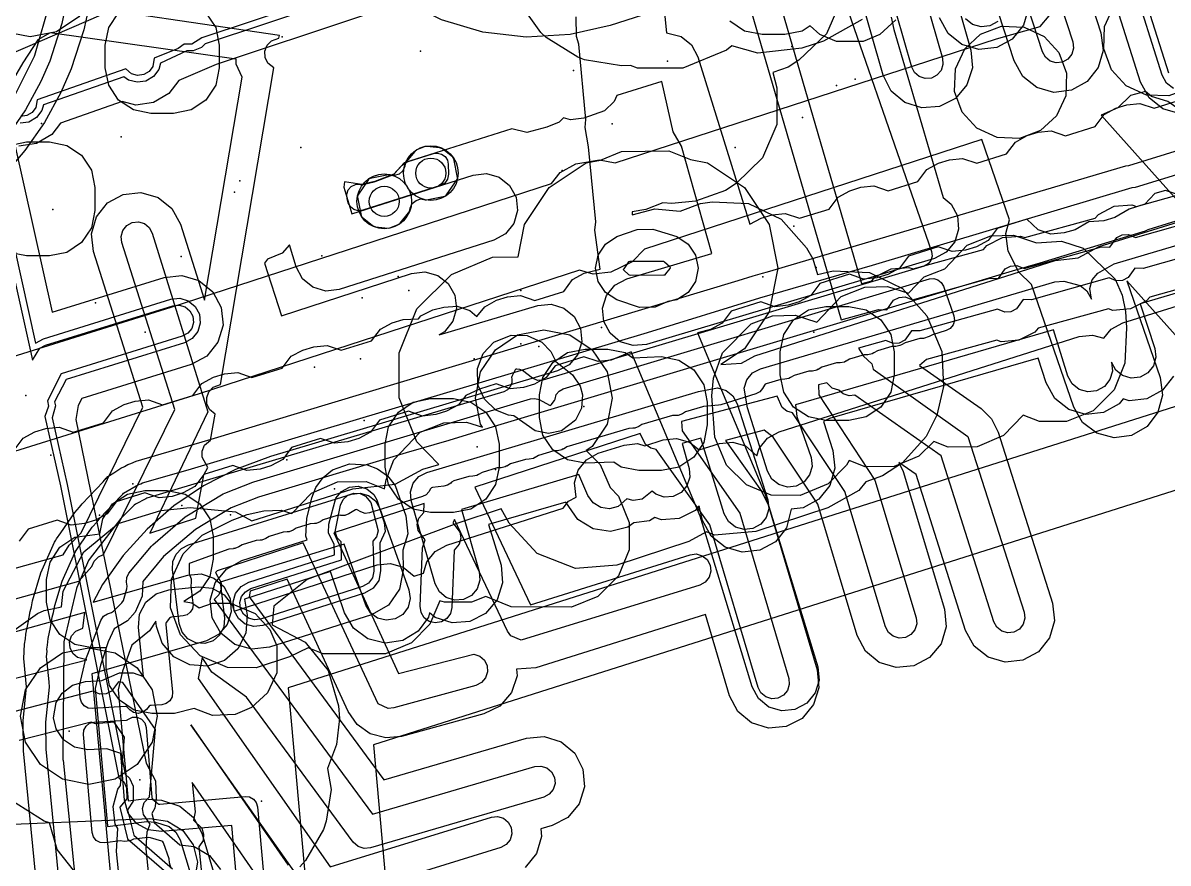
# Model space of a CAD drawing. Header units: metres. Extents: x 3158 to 3711, y 9867 to 11440.
# Drawn here: x 3250.7 to 3300.9, y 10114.8 to 10151.7 of the extents above; entities that cross this region are included whole.
import ezdxf

# ---------------------------------------------------------------- set-up
doc = ezdxf.new("R2010")
doc.units = ezdxf.units.M
for name, color, linetype in [('AI_GREENING_ALLOWED_ZONE', 4, 'Continuous'), ('AI_GREENING_EXCLUSIONS', 1, 'Continuous'), ('AI_GREENING_LAWN', 82, 'Continuous'), ('AI_GREENING_REJECTED', 6, 'Continuous'), ('AI_GREENING_SHRUBS', 92, 'Continuous')]:
    doc.layers.add(name, color=color, linetype=linetype)

# ---------------------------------------------------------------- blocks, each defined once
blk = doc.blocks.new('AI_SHRUB')
for radius in [1, 0.55]:
    blk.add_circle((0, 0), radius)

msp = doc.modelspace()

# ---------------------------------------------------------------- linework, layer by layer
at = {"layer": 'AI_GREENING_ALLOWED_ZONE'}
msp.add_lwpolyline([(3264.949, 10143.975), (3264.931, 10144.176), (3264.994, 10144.368), (3265.128, 10144.519), (3265.311, 10144.605), (3265.512, 10144.612), (3265.538, 10144.607), (3265.635, 10144.61), (3266.14, 10144.725), (3266.173, 10144.735), (3266.945, 10145.03), (3267.041, 10145.096), (3267.359, 10145.451), (3267.581, 10145.595), (3268.732, 10145.959), (3268.914, 10145.981), (3269.092, 10145.936), (3269.242, 10145.829), (3269.343, 10145.676), (3269.382, 10145.496), (3269.395, 10145.051), (3269.355, 10144.842), (3269.232, 10144.667), (3269.047, 10144.561), (3265.631, 10143.471), (3265.435, 10143.45), (3265.246, 10143.505), (3265.093, 10143.63), (3265, 10143.804), (3264.949, 10143.975)], close=True, dxfattribs=at)
at = {"layer": 'AI_GREENING_EXCLUSIONS'}
for points in [[(3302.991, 10160.077), (3298.639, 10158.735), (3294.008, 10157.238), (3293.84, 10157.145), (3276.48, 10151.582), (3274.729, 10151.181), (3272.797, 10151.068), (3270.903, 10151.29), (3269.089, 10151.831), (3267.396, 10152.673), (3265.864, 10153.8), (3264.315, 10155.478), (3263.287, 10157.147), (3262.616, 10158.82), (3262.23, 10160.571), (3262.129, 10162.034), (3262.295, 10163.994), (3267.082, 10190.755), (3267.713, 10195.067), (3268.015, 10196.834), (3268.123, 10197.539), (3268.373, 10200.876), (3269.659, 10229.756)], [(3271.252, 10159.428), (3246.652, 10148.795), (3246.561, 10148.311), (3246.174, 10147.676), (3245.806, 10147.357), (3245.119, 10146.995), (3244.366, 10146.79), (3244.004, 10146.836), (3242.644, 10146.56), (3241.287, 10146.275), (3240.975, 10146.09), (3240.202, 10145.979), (3239.424, 10146.039), (3238.892, 10146.235), (3222.101, 10142.249)], [(3271.252, 10159.428), (3246.652, 10148.795), (3246.561, 10148.311), (3246.174, 10147.676), (3245.806, 10147.357), (3245.119, 10146.995), (3244.366, 10146.79), (3244.004, 10146.836), (3242.644, 10146.56), (3241.287, 10146.275), (3240.975, 10146.09), (3240.202, 10145.979), (3239.424, 10146.039), (3238.892, 10146.235), (3222.101, 10142.249)], [(3295.937, 10157.623), (3298.001, 10151.256), (3298.092, 10150.481), (3297.879, 10149.73), (3297.396, 10149.118), (3296.715, 10148.737), (3295.94, 10148.646), (3295.189, 10148.858), (3294.576, 10149.342), (3294.195, 10150.023), (3292.155, 10156.319)], [(3301.183, 10148.811), (3300.879, 10149.055), (3300.691, 10149.397), (3298.077, 10157.655)], [(3300.977, 10149.488), (3298.339, 10157.822)], [(3294.7, 10157.222), (3296.764, 10150.856), (3296.796, 10150.584), (3296.722, 10150.321), (3296.552, 10150.107), (3296.314, 10149.974), (3296.043, 10149.942), (3295.78, 10150.016), (3295.565, 10150.185), (3295.432, 10150.424), (3293.376, 10156.766)], [(3301.472, 10147.706), (3300.722, 10147.924), (3300.113, 10148.412), (3299.737, 10149.095), (3297.205, 10157.096)], [(3290.566, 10156.557), (3292.299, 10150.497), (3292.363, 10149.72), (3292.125, 10148.977), (3291.62, 10148.381), (3290.926, 10148.025), (3290.148, 10147.961), (3289.405, 10148.199), (3288.81, 10148.704), (3288.453, 10149.398), (3286.888, 10154.868)], [(3289.316, 10156.2), (3291.049, 10150.14), (3291.072, 10149.868), (3290.988, 10149.608), (3290.811, 10149.399), (3290.569, 10149.274), (3290.296, 10149.252), (3290.036, 10149.336), (3289.828, 10149.512), (3289.703, 10149.755), (3288.029, 10155.609)], [(3278.513, 10155.624), (3278.957, 10151.251), (3279.594, 10151.092), (3280.049, 10150.724), (3280.328, 10150.209), (3282.605, 10142.857), (3283.103, 10143.127), (3283.58, 10143.275), (3284.162, 10143.336), (3284.78, 10143.124), (3286.087, 10143.529), (3286.476, 10144.054), (3286.99, 10144.333), (3287.468, 10144.481), (3288.05, 10144.542), (3288.668, 10144.33), (3289.974, 10144.736), (3290.363, 10145.26), (3290.877, 10145.539), (3291.355, 10145.688), (3291.937, 10145.749), (3292.555, 10145.536), (3293.861, 10145.942), (3294.25, 10146.467), (3294.765, 10146.746), (3295.242, 10146.894), (3295.824, 10146.955), (3296.442, 10146.743), (3297.749, 10147.148), (3298.138, 10147.673), (3298.652, 10147.952), (3299.13, 10148.1), (3299.712, 10148.161), (3300.33, 10147.949), (3301.641, 10148.356)], [(3248.014, 10155.326), (3245.712, 10136.809), (3245.991, 10136.254), (3246.029, 10135.735), (3257.236, 10139.229), (3273.905, 10144.646), (3274.29, 10145.134), (3274.971, 10145.515), (3276.015, 10145.679), (3276.696, 10145.553), (3293.42, 10150.988), (3295.33, 10151.533), (3295.732, 10152.007)], [(3271.557, 10155.04), (3258.723, 10150.774), (3258.56, 10150.616), (3258.198, 10150.465), (3257.926, 10150.461), (3256.769, 10149.933), (3256.696, 10149.65), (3256.462, 10149.339), (3256.126, 10149.14), (3255.739, 10149.086), (3255.362, 10149.183), (3255.163, 10149.333), (3251.628, 10148.095), (3251.565, 10147.853), (3251.331, 10147.542), (3250.995, 10147.343), (3250.608, 10147.289)], [(3271.463, 10155.326), (3258.573, 10151.04), (3258.139, 10150.759), (3257.809, 10150.765), (3257.543, 10150.563), (3256.481, 10150.141), (3256.426, 10149.781), (3256.262, 10149.562), (3256.027, 10149.423), (3255.756, 10149.385), (3255.492, 10149.453), (3255.238, 10149.677), (3251.353, 10148.317), (3251.295, 10147.984), (3251.131, 10147.765), (3250.896, 10147.626), (3250.625, 10147.588)], [(3281.85, 10155.031), (3286.615, 10138.665), (3288.243, 10139.122), (3288.61, 10139.112), (3288.905, 10139.527), (3289.148, 10139.651), (3289.421, 10139.672), (3289.735, 10139.54), (3293.136, 10140.494), (3293.503, 10140.484), (3293.798, 10140.9), (3294.042, 10141.024), (3294.314, 10141.045), (3294.628, 10140.913), (3298.029, 10141.867), (3298.397, 10141.857), (3298.692, 10142.272), (3298.935, 10142.396), (3299.207, 10142.417), (3299.522, 10142.285), (3302.923, 10143.239)], [(3283.334, 10154.587), (3287.503, 10140.265), (3287.955, 10140.378), (3288.101, 10140.55), (3288.797, 10140.903), (3289.575, 10140.963), (3289.768, 10140.9), (3292.848, 10141.751), (3292.995, 10141.922), (3293.691, 10142.275), (3294.469, 10142.335), (3294.662, 10142.272), (3297.742, 10143.123), (3297.888, 10143.294), (3298.584, 10143.648), (3299.362, 10143.708), (3299.555, 10143.645), (3302.635, 10144.496)], [(3271.868, 10154.09), (3259.208, 10149.871), (3257.564, 10149.173), (3257.128, 10148.593), (3256.456, 10148.197), (3255.684, 10148.087), (3255.078, 10148.243), (3252.374, 10147.296), (3251.997, 10146.796), (3251.325, 10146.4), (3250.553, 10146.29)], [(3252.633, 10152.568), (3252.437, 10151.66), (3251.912, 10150.02), (3251.521, 10149.121), (3250.849, 10147.885), (3250.12, 10146.816), (3249.228, 10145.752), (3247.299, 10143.877), (3247.283, 10143.859), (3247.266, 10143.845), (3247.126, 10143.709), (3246.815, 10143.479), (3246.598, 10143.302), (3246.543, 10143.276), (3246.462, 10143.217), (3245.456, 10142.773), (3245.22, 10142.664), (3245.177, 10142.651), (3245.157, 10142.642), (3244.478, 10142.429), (3231.083, 10138.18), (3230.922, 10138.18), (3211.562, 10132.112)], [(3235.982, 10122.416), (3253.177, 10127.202), (3253.76, 10127.843), (3253.855, 10128.08), (3254.046, 10128.276), (3254.271, 10128.372), (3257.39, 10134.736), (3255.068, 10142.053), (3255.038, 10142.324), (3255.114, 10142.587), (3255.284, 10142.8), (3255.523, 10142.932), (3255.795, 10142.962), (3256.057, 10142.886), (3256.27, 10142.716), (3256.402, 10142.476), (3258.84, 10134.628), (3256.29, 10129.311), (3258.309, 10129.969), (3258.664, 10131.864), (3258.836, 10132.189), (3258.594, 10132.637), (3258.591, 10132.91), (3258.692, 10133.164), (3258.95, 10133.387), (3259.163, 10134.528), (3258.912, 10134.736), (3258.8, 10134.985), (3258.792, 10135.258), (3258.889, 10135.513), (3259.076, 10135.712), (3259.394, 10135.826), (3261.729, 10149.72), (3261.466, 10149.932), (3261.354, 10150.181), (3261.346, 10150.454), (3261.443, 10150.709), (3261.63, 10150.908), (3261.958, 10151.022), (3261.979, 10151.134), (3251.846, 10152.625)], [(3286.707, 10152.941), (3285.963, 10151.217), (3284.755, 10150.053), (3284.288, 10149.751), (3283.611, 10149.521), (3283.792, 10148.838), (3283.788, 10147.243), (3283.161, 10145.775), (3282.003, 10144.65), (3281.539, 10144.344), (3280.225, 10143.874), (3279.185, 10143.774), (3278.785, 10143.807), (3278.046, 10143.508), (3277.446, 10143.403), (3277.45, 10143.274), (3278.446, 10143.542), (3279.544, 10143.441), (3280.447, 10143.767), (3280.949, 10143.845), (3282.543, 10143.773), (3283.982, 10143.082), (3285.092, 10141.825), (3285.373, 10141.346), (3285.574, 10140.659), (3286.263, 10140.81), (3287.857, 10140.738), (3289.296, 10140.047), (3290.37, 10138.841), (3291.022, 10137.282), (3291.104, 10135.737), (3290.806, 10134.488), (3290.334, 10133.556), (3289.293, 10132.397), (3288.416, 10131.828), (3287.687, 10131.556), (3287.392, 10131.18), (3286.031, 10130.416), (3282.87, 10129.386), (3281.061, 10129.229), (3280.699, 10129.37), (3279.936, 10128.942), (3276.775, 10127.912), (3274.966, 10127.755), (3273.275, 10128.414), (3272.049, 10129.753), (3271.701, 10130.371), (3269.76, 10129.734), (3263.202, 10127.28), (3261.737, 10126.11), (3261.654, 10125.291), (3263.111, 10124.524), (3264.113, 10123.282), (3264.563, 10121.731), (3264.616, 10121.178), (3264.481, 10120.043), (3264.08, 10118.99), (3264.248, 10118.067), (3264.034, 10116.674), (3263.91, 10116.31), (3263.123, 10114.956), (3262.877, 10114.677)], [(3287.536, 10151.836), (3285.831, 10150.891), (3284.888, 10150.588), (3282.951, 10150.367), (3281.817, 10150.692), (3281.585, 10150.491), (3279.663, 10149.712), (3277.684, 10149.712), (3277.367, 10149.819), (3276.977, 10149.805), (3275.362, 10150.072), (3275.063, 10150.185), (3273.674, 10151.051), (3273.441, 10151.269), (3272.489, 10152.6)], [(3253.604, 10152.327), (3253.399, 10151.387), (3252.854, 10149.684), (3252.401, 10148.646), (3251.675, 10147.321), (3250.822, 10146.089), (3249.851, 10144.956), (3247.614, 10142.812), (3247.196, 10142.501), (3247.074, 10142.435), (3246.924, 10142.33), (3246.294, 10142.014), (3245.462, 10141.689), (3244.192, 10141.287), (3243.652, 10141.1), (3237.4, 10139.121), (3236.123, 10138.729), (3231.383, 10137.226), (3231.138, 10137.2), (3224.24, 10135.084), (3211.865, 10131.159)], [(3294.823, 10152.339), (3294.604, 10151.59), (3294.114, 10150.982), (3293.43, 10150.608), (3292.654, 10150.523), (3291.905, 10150.743), (3291.297, 10151.232), (3290.923, 10151.916)], [(3250.348, 10132.955), (3250.739, 10133.478), (3251.255, 10133.754), (3251.733, 10133.9), (3252.315, 10133.959), (3252.932, 10133.744), (3254.266, 10134.151), (3254.657, 10134.674), (3255.173, 10134.951), (3255.651, 10135.097), (3256.233, 10135.155), (3256.85, 10134.94), (3258.184, 10135.347), (3258.575, 10135.87), (3259.091, 10136.147), (3259.569, 10136.293), (3260.151, 10136.351), (3260.768, 10136.136), (3262.102, 10136.544), (3262.493, 10137.067), (3263.009, 10137.343), (3263.487, 10137.489), (3264.069, 10137.548), (3264.686, 10137.333), (3266.02, 10137.74), (3266.411, 10138.263), (3266.927, 10138.54), (3267.405, 10138.686), (3268.075, 10138.718), (3268.185, 10138.843), (3268.71, 10139.101), (3269.193, 10139.23), (3269.777, 10139.268), (3270.331, 10139.079), (3270.633, 10138.814), (3270.982, 10139.245), (3271.496, 10139.525), (3271.974, 10139.673), (3272.556, 10139.734), (3273.174, 10139.522), (3274.443, 10139.916), (3274.832, 10140.44), (3275.347, 10140.72), (3276.046, 10140.891), (3275.812, 10142.605), (3275.848, 10142.961), (3275.532, 10146.262), (3275.381, 10147.102), (3275.417, 10147.458), (3275.101, 10150.759), (3274.998, 10151.102), (3274.987, 10151.956)], [(3288.805, 10151.938), (3288.917, 10151.402), (3291.087, 10144.034), (3291.434, 10143.747), (3291.707, 10143.23), (3291.762, 10142.647), (3291.59, 10142.088), (3291.217, 10141.637), (3290.699, 10141.363), (3278.069, 10137.591), (3277.486, 10137.536), (3276.927, 10137.708), (3276.476, 10138.082), (3276.202, 10138.599), (3276.147, 10139.182), (3276.32, 10139.741), (3276.693, 10140.192), (3277.21, 10140.466), (3280.937, 10141.579), (3279.602, 10146.281), (3279.25, 10146.921), (3278.744, 10149.122), (3276.777, 10148.501), (3276.656, 10148.238), (3276.226, 10147.841), (3275.323, 10147.51), (3274.741, 10147.446), (3274.439, 10147.534), (3274.247, 10147.34), (3273.706, 10147.115), (3272.832, 10146.888), (3272.164, 10147.043), (3267.45, 10145.554), (3267.001, 10145.051), (3266.157, 10144.729), (3265.586, 10144.599), (3264.836, 10144.728), (3264.797, 10144.481), (3265.147, 10143.317), (3270.472, 10145.015), (3271.054, 10145.081), (3271.616, 10144.919), (3272.074, 10144.554), (3272.357, 10144.042), (3272.423, 10143.46), (3272.261, 10142.898), (3271.896, 10142.44), (3271.384, 10142.157), (3264.605, 10139.995), (3264.017, 10139.93), (3263.45, 10140.097), (3262.991, 10140.471), (3262.713, 10140.993), (3262.423, 10141.955), (3262.093, 10141.585), (3261.459, 10141.325), (3261.331, 10141.156), (3262.076, 10138.839), (3267.775, 10140.706), (3268.356, 10140.776), (3268.919, 10140.619), (3269.38, 10140.257), (3269.667, 10139.747), (3269.737, 10139.166), (3269.58, 10138.603), (3269.218, 10138.142), (3268.979, 10138.007), (3273.311, 10139.301), (3273.893, 10139.356), (3274.453, 10139.184), (3274.904, 10138.81), (3275.177, 10138.293), (3275.232, 10137.71), (3275.06, 10137.151), (3274.687, 10136.7), (3274.169, 10136.426), (3261.591, 10132.67), (3260.052, 10132.106), (3258.651, 10131.388), (3257.355, 10130.512), (3256.178, 10129.491), (3255.131, 10128.336), (3254.227, 10127.06), (3253.807, 10126.282), (3257.957, 10127.473), (3258.54, 10127.522), (3259.097, 10127.343), (3259.544, 10126.965), (3259.812, 10126.445), (3259.861, 10125.862), (3259.683, 10125.305), (3259.305, 10124.858), (3258.785, 10124.59), (3253.758, 10123.146), (3254.723, 10112.697)], [(3289.002, 10151.828), (3288.303, 10151.181), (3287.58, 10150.879), (3286.4, 10150.879), (3285.677, 10151.181), (3285.246, 10151.56), (3284.905, 10151.332), (3284.14, 10151.18), (3283.14, 10151.18), (3282.375, 10151.332), (3281.726, 10151.766)], [(3293.473, 10151.749), (3293.13, 10151.562), (3292.742, 10151.52), (3292.368, 10151.629), (3292.064, 10151.874)], [(3241.929, 10125.42), (3252.489, 10128.36), (3252.766, 10128.79), (3253.291, 10129.328), (3255.993, 10134.84), (3253.829, 10141.66), (3253.742, 10142.435), (3253.959, 10143.185), (3254.447, 10143.794), (3255.13, 10144.171), (3255.906, 10144.257), (3256.655, 10144.04), (3257.265, 10143.553), (3257.641, 10142.87), (3258.699, 10139.536), (3260.344, 10149.318), (3260.087, 10149.889), (3260.081, 10150.099), (3251.93, 10151.251), (3251.387, 10150.948), (3250.734, 10149.946), (3247.395, 10144.23)], [(3313.337, 10139.446), (3300.941, 10148.244), (3300.222, 10148.466), (3299.951, 10148.69), (3299.3, 10148.505), (3298.741, 10147.969), (3298.005, 10147.65), (3306.152, 10138.537)], [(3248.795, 10147.428), (3251.146, 10136.897), (3251.478, 10137.423), (3251.721, 10137.555), (3257.306, 10139.287), (3257.578, 10139.315), (3257.84, 10139.238), (3258.052, 10139.066), (3258.182, 10138.826), (3258.211, 10138.554), (3258.133, 10138.292), (3257.961, 10138.08), (3257.721, 10137.95), (3252.415, 10136.304), (3251.803, 10135.12), (3251.86, 10134.883), (3251.698, 10134.421), (3252.377, 10131.381), (3254.939, 10118.573), (3255.164, 10118.382), (3255.28, 10118.135), (3255.281, 10117.657), (3254.976, 10117.289), (3255.323, 10115.903), (3257.236, 10114.245)], [(3249.146, 10147.232), (3251.285, 10137.651), (3251.632, 10137.841), (3257.217, 10139.573), (3257.605, 10139.614), (3257.979, 10139.503), (3258.283, 10139.257), (3258.469, 10138.914), (3258.509, 10138.526), (3258.398, 10138.152), (3258.153, 10137.849), (3257.81, 10137.663), (3252.624, 10136.055), (3252.117, 10135.074), (3252.159, 10134.894), (3252.016, 10134.376), (3252.671, 10131.44), (3255.213, 10118.734), (3255.405, 10118.56), (3255.571, 10118.208), (3255.565, 10117.561), (3255.313, 10117.178), (3255.591, 10116.068), (3257.292, 10114.593)], [(3254.389, 10082.563), (3250.753, 10119.762), (3250.739, 10121.073), (3250.886, 10122.567), (3250.775, 10123.813), (3250.775, 10123.813), (3250.775, 10123.813), (3250.775, 10123.813), (3250.803, 10124.441), (3250.842, 10124.678), (3250.859, 10124.886), (3250.96, 10125.377), (3251.043, 10125.878), (3251.103, 10126.074), (3251.158, 10126.343), (3251.52, 10127.569), (3252.114, 10128.914), (3252.179, 10129.009), (3252.204, 10129.063), (3252.392, 10129.32), (3253.005, 10130.218), (3253.213, 10130.444), (3253.325, 10130.596), (3254.246, 10131.566), (3254.386, 10131.717), (3254.399, 10131.727), (3254.458, 10131.789), (3254.722, 10131.952), (3255.026, 10132.163), (3255.187, 10132.238), (3255.334, 10132.328), (3255.47, 10132.369), (3255.692, 10132.473), (3258.84, 10133.385), (3282.094, 10140.391), (3282.745, 10140.593), (3283.16, 10140.712), (3283.377, 10140.778), (3299.086, 10145.429), (3299.23, 10145.443), (3304.854, 10147.174)], [(3302.895, 10136.178), (3299.137, 10140.382), (3300.591, 10136.141), (3300.695, 10135.368), (3300.496, 10134.613), (3300.022, 10133.993), (3299.348, 10133.6), (3298.574, 10133.496), (3297.82, 10133.696), (3297.199, 10134.169), (3296.807, 10134.844), (3294.963, 10140.223), (3294.398, 10140.753), (3293.936, 10141.675), (3293.832, 10142.449), (3293.992, 10143.054), (3292.784, 10146.576), (3277.984, 10141.766), (3277.445, 10141.209), (3276.515, 10140.762), (3275.74, 10140.671), (3275.138, 10140.841), (3258.461, 10135.421), (3245.019, 10131.231)], [(3250.036, 10124.838), (3251.367, 10125.79), (3251.658, 10125.922), (3252.43, 10126.075), (3252.495, 10126.764), (3253.408, 10128.488), (3254.911, 10129.731), (3256.775, 10130.305), (3258.069, 10130.438), (3260.059, 10130.24), (3260.772, 10129.848), (3265.201, 10131.254), (3267.059, 10131.461), (3268.262, 10132.124), (3268.975, 10132.322), (3268.008, 10133.32), (3267.229, 10135.243), (3267.229, 10137.222), (3268.008, 10139.144), (3269.519, 10140.654), (3271.324, 10141.41), (3272.443, 10141.433), (3272.724, 10142.843), (3273.807, 10144.466), (3275.43, 10145.549), (3276.057, 10145.674), (3276.973, 10146.057), (3279.049, 10146.077), (3280.011, 10145.696), (3280.747, 10145.549), (3282.37, 10144.466), (3283.453, 10142.843), (3283.834, 10140.93), (3283.453, 10139.017), (3282.37, 10137.394), (3281.335, 10136.703), (3282.241, 10136.769), (3282.828, 10137.093), (3295.994, 10141.271), (3297.007, 10141.384), (3297.93, 10141.886), (3304.841, 10144.032)], [(3250.37, 10146.337), (3252.007, 10139.005), (3256.921, 10140.528), (3257.697, 10140.61), (3258.445, 10140.388), (3259.052, 10139.897), (3259.424, 10139.211), (3259.505, 10138.435), (3259.283, 10137.686), (3258.792, 10137.08), (3258.106, 10136.708), (3253.32, 10135.224), (3253.154, 10134.903), (3253.057, 10134.3), (3256.136, 10119.221), (3256.541, 10118.45), (3256.579, 10117.671), (3256.513, 10117.244), (3256.384, 10117.018), (3256.484, 10116.617), (3257.614, 10115.638), (3258.235, 10115.559), (3258.913, 10115.173), (3259.392, 10114.557)], [(3255.384, 10082.661), (3251.75, 10119.838), (3251.738, 10121.018), (3251.892, 10122.549), (3251.876, 10122.789), (3251.771, 10123.902), (3251.79, 10124.125), (3251.784, 10124.216), (3251.814, 10124.397), (3251.838, 10124.684), (3251.938, 10125.171), (3252.011, 10125.627), (3252.075, 10125.837), (3252.137, 10126.142), (3252.448, 10127.198), (3253.002, 10128.454), (3253.032, 10128.497), (3253.039, 10128.512), (3253.097, 10128.592), (3253.769, 10129.572), (3253.984, 10129.806), (3254.102, 10129.967), (3255.041, 10130.954), (3255.106, 10131.024), (3255.111, 10131.027), (3255.142, 10131.06), (3255.795, 10131.441), (3255.904, 10131.474), (3255.974, 10131.513), (3257.983, 10132.095), (3278.123, 10138.117), (3283.038, 10139.636), (3287.989, 10141.067), (3299.372, 10144.471), (3299.517, 10144.485), (3305.14, 10146.216)], [(3301.446, 10144.129), (3300.83, 10144.346), (3300.368, 10144.206), (3299.929, 10143.746), (3299.245, 10143.528), (3298.608, 10143.15), (3298.13, 10143.005), (3297.466, 10142.973), (3296.868, 10142.614), (3296.387, 10142.478), (3295.803, 10142.431), (3295.246, 10142.61), (3294.75, 10143.077), (3293.444, 10142.671), (3293.055, 10142.147), (3292.541, 10141.867), (3292.063, 10141.719), (3291.481, 10141.658), (3290.863, 10141.87), (3289.557, 10141.465), (3289.168, 10140.94), (3288.653, 10140.661), (3288.176, 10140.513), (3287.594, 10140.452), (3286.976, 10140.664), (3285.669, 10140.259), (3285.28, 10139.734), (3284.766, 10139.455), (3284.288, 10139.306), (3283.706, 10139.245), (3283.088, 10139.458), (3281.782, 10139.052), (3281.393, 10138.527), (3280.878, 10138.248), (3280.312, 10138.091), (3283.271, 10131.003), (3285.581, 10123.448), (3285.64, 10122.866), (3285.471, 10122.306), (3285.101, 10121.852), (3284.585, 10121.575), (3284.003, 10121.517), (3283.443, 10121.685), (3282.989, 10122.056), (3282.712, 10122.571), (3280.424, 10130.054), (3277.406, 10137.263), (3276.532, 10136.899), (3275.95, 10136.838), (3275.332, 10137.05), (3274.063, 10136.657), (3273.674, 10136.132), (3273.16, 10135.853), (3272.682, 10135.704), (3272.1, 10135.643), (3271.482, 10135.855), (3270.754, 10135.63), (3270.157, 10135.348), (3269.824, 10134.937), (3269.31, 10134.658), (3268.832, 10134.509), (3268.25, 10134.448), (3267.632, 10134.661), (3266.363, 10134.267), (3265.974, 10133.742), (3265.459, 10133.463), (3264.982, 10133.314), (3264.4, 10133.253), (3263.782, 10133.466), (3262.513, 10133.072), (3262.124, 10132.547), (3261.609, 10132.268), (3261.132, 10132.119), (3260.55, 10132.058), (3259.932, 10132.271), (3258.663, 10131.877), (3258.274, 10131.352), (3257.759, 10131.073), (3257.282, 10130.924), (3256.7, 10130.863), (3256.082, 10131.076), (3254.813, 10130.682), (3254.424, 10130.157), (3253.909, 10129.878), (3253.432, 10129.73), (3252.85, 10129.668), (3252.232, 10129.881), (3250.963, 10129.487), (3250.573, 10128.962)], [(3304.784, 10144.074), (3300.062, 10142.617), (3299.943, 10142.554), (3296.905, 10141.643), (3295.325, 10141.156), (3294.109, 10140.805), (3271.539, 10134.035), (3269.413, 10133.379), (3267.537, 10132.835), (3261.058, 10130.892), (3259.864, 10130.423), (3258.292, 10129.477), (3256.9, 10128.284), (3255.991, 10127.191), (3255.959, 10126.543), (3255.654, 10125.842), (3255.312, 10125.462), (3254.733, 10125.118), (3254.476, 10124.541), (3254.137, 10123.523), (3253.904, 10122.5), (3254.439, 10116.478), (3254.443, 10116.448), (3256.16, 10116.661), (3256.549, 10116.633), (3257.139, 10116.448), (3257.441, 10116.202), (3257.627, 10115.859), (3259.102, 10110.997)], [(3305.693, 10141.145), (3299.718, 10139.372), (3300.366, 10137.413), (3300.409, 10137.026), (3300.301, 10136.651), (3300.057, 10136.346), (3299.716, 10136.158), (3299.328, 10136.114), (3298.953, 10136.223), (3298.648, 10136.467), (3298.46, 10136.808), (3298.503, 10136.42), (3298.395, 10136.046), (3298.151, 10135.741), (3297.809, 10135.553), (3297.422, 10135.509), (3297.047, 10135.618), (3296.742, 10135.862), (3296.554, 10136.203), (3295.917, 10138.229), (3284.601, 10134.941), (3284.671, 10134.429), (3285.294, 10132.629), (3285.337, 10132.241), (3285.228, 10131.867), (3284.984, 10131.562), (3284.642, 10131.374), (3284.255, 10131.331), (3283.88, 10131.439), (3283.575, 10131.683), (3283.387, 10132.025), (3282.504, 10134.811), (3282.36, 10135.669), (3282.476, 10136.042), (3282.726, 10136.342), (3283.071, 10136.523), (3295.979, 10140.333), (3296.368, 10140.368), (3297.083, 10140.179), (3297.388, 10139.935), (3297.582, 10139.573), (3297.514, 10140.04), (3297.623, 10140.415), (3297.623, 10140.415), (3297.866, 10140.72), (3298.582, 10141.121), (3306.028, 10143.33)], [(3303.253, 10141.878), (3299.852, 10140.924), (3299.484, 10140.934), (3299.19, 10140.518), (3298.946, 10140.395), (3298.674, 10140.374), (3298.359, 10140.505), (3294.958, 10139.551), (3294.591, 10139.561), (3294.296, 10139.146), (3294.053, 10139.022), (3293.78, 10139.001), (3293.466, 10139.133), (3290.065, 10138.179), (3289.697, 10138.189), (3289.403, 10137.773), (3289.159, 10137.65), (3288.887, 10137.629), (3288.572, 10137.76), (3287.364, 10137.421), (3287.594, 10137.081), (3287.953, 10136.745), (3288.013, 10136.508), (3292.158, 10133.55), (3294.64, 10125.852), (3294.671, 10125.58), (3294.595, 10125.318), (3294.424, 10125.105), (3294.185, 10124.973), (3293.913, 10124.943), (3293.651, 10125.018), (3293.438, 10125.189), (3293.306, 10125.428), (3290.998, 10132.7), (3287.208, 10135.362), (3286.965, 10135.338), (3286.704, 10135.418), (3286.504, 10135.582), (3286.221, 10135.668), (3285.985, 10135.91), (3285.611, 10135.81), (3285.635, 10135.371), (3288.087, 10131.64), (3289.898, 10125.603), (3289.924, 10125.331), (3289.844, 10125.07), (3289.67, 10124.859), (3289.429, 10124.731), (3289.157, 10124.705), (3288.896, 10124.785), (3288.685, 10124.959), (3288.557, 10125.2), (3286.777, 10131.137), (3284.47, 10134.594), (3284.235, 10134.66), (3284.02, 10134.828), (3283.801, 10135.325), (3279.608, 10134.201), (3279.634, 10133.8), (3282.164, 10130.191), (3284.309, 10122.941), (3284.334, 10122.669), (3284.253, 10122.408), (3284.078, 10122.199), (3283.836, 10122.071), (3283.564, 10122.047), (3283.304, 10122.128), (3283.094, 10122.302), (3282.967, 10122.544), (3280.855, 10129.681), (3278.495, 10132.987), (3278.258, 10133.045), (3278.037, 10133.206), (3277.793, 10133.678), (3270.541, 10131.324), (3272.986, 10126.161), (3279.987, 10128.367), (3280.258, 10128.397), (3280.521, 10128.32), (3280.734, 10128.149), (3280.865, 10127.91), (3280.895, 10127.638), (3280.818, 10127.376), (3280.647, 10127.163), (3280.408, 10127.032), (3272.577, 10124.611), (3272.127, 10124.808), (3271.982, 10125.011), (3269.659, 10129.916), (3269.583, 10129.767), (3269.888, 10129.359), (3269.93, 10129.089), (3269.866, 10128.823), (3269.644, 10128.565), (3269.543, 10126.047), (3269.479, 10125.781), (3269.318, 10125.56), (3269.085, 10125.418), (3268.815, 10125.375), (3268.55, 10125.439), (3268.329, 10125.6), (3268.187, 10125.833), (3268.144, 10126.103), (3268.247, 10128.671), (3268.37, 10129.018), (3268.066, 10129.426), (3268.023, 10129.696), (3268.087, 10129.962), (3268.309, 10130.22), (3268.325, 10130.605), (3264.36, 10129.319), (3267.195, 10123.153), (3270.501, 10124.003), (3270.76, 10123.917), (3270.967, 10123.738), (3271.089, 10123.494), (3271.108, 10123.221), (3271.022, 10122.962), (3270.843, 10122.756), (3270.598, 10122.634), (3266.992, 10121.646), (3266.748, 10121.624), (3266.31, 10121.828), (3263.02, 10128.884), (3259.248, 10127.66), (3259.175, 10127.581), (3259.417, 10127.133), (3259.42, 10126.86), (3259.319, 10126.606), (3259.119, 10126.407), (3266.055, 10116.987), (3273.174, 10119.072), (3273.446, 10119.096), (3273.707, 10119.014), (3273.916, 10118.839), (3274.043, 10118.597), (3274.067, 10118.325), (3273.985, 10118.064), (3273.81, 10117.855), (3273.568, 10117.729), (3265.979, 10115.505), (3265.697, 10115.482), (3265.428, 10115.573), (3265.218, 10115.762), (3260.535, 10122.123), (3259.021, 10123.218), (3258.588, 10123.854), (3258.415, 10122.931), (3264.201, 10114.678), (3271.271, 10116.858), (3271.542, 10116.886), (3271.804, 10116.808), (3272.016, 10116.636), (3272.146, 10116.396), (3272.174, 10116.124), (3272.096, 10115.862), (3271.923, 10115.65), (3271.683, 10115.52), (3264.126, 10113.19)], [(3320.675, 10141.026), (3262.363, 10122.519), (3265.907, 10083.007)], [(3261.367, 10099.924), (3259.889, 10116.49), (3256.809, 10116.224), (3256.227, 10116.29), (3255.714, 10116.574), (3255.35, 10117.034), (3255.189, 10117.597), (3255.023, 10119.641), (3254.404, 10119.853), (3253.571, 10119.802), (3252.997, 10119.917), (3252.511, 10120.242), (3252.185, 10120.728), (3252.074, 10121.207), (3252.185, 10121.876), (3252.445, 10122.293), (3252.91, 10122.649), (3253.476, 10122.799), (3254.196, 10122.845), (3254.971, 10123.181), (3255.565, 10123.181), (3256.014, 10123.018), (3255.793, 10125.178), (3255.848, 10125.761), (3256.122, 10126.278), (3256.573, 10126.651), (3257.132, 10126.823), (3258.425, 10126.956), (3259.023, 10126.897), (3259.549, 10126.608), (3259.919, 10126.136), (3259.988, 10125.882), (3266.26, 10127.918), (3266.842, 10127.982), (3267.404, 10127.82), (3267.881, 10127.418), (3268.299, 10127.551), (3268.443, 10128.048), (3268.808, 10128.505), (3269.321, 10128.788), (3274.414, 10130.404), (3274.657, 10130.708), (3274.991, 10130.892), (3274.914, 10131.511), (3275.077, 10132.073), (3275.442, 10132.531), (3275.955, 10132.813), (3277.098, 10133.176), (3277.68, 10133.241), (3278.001, 10133.148), (3278.809, 10133.404), (3279.391, 10133.469), (3279.953, 10133.306), (3280.386, 10132.96), (3281.274, 10133.242), (3281.856, 10133.307), (3282.418, 10133.144), (3282.917, 10132.702), (3283.008, 10133.017), (3283.374, 10133.474), (3283.887, 10133.757), (3297.053, 10137.935), (3297.635, 10138), (3298.125, 10137.858), (3298.454, 10138.264), (3298.968, 10138.543), (3305.879, 10140.689)], [(3303.22, 10140.518), (3300.139, 10139.667), (3299.993, 10139.496), (3299.297, 10139.143), (3298.519, 10139.083), (3298.326, 10139.146), (3295.246, 10138.295), (3295.099, 10138.124), (3294.404, 10137.77), (3293.626, 10137.71), (3293.433, 10137.773), (3290.353, 10136.922), (3290.045, 10136.669), (3292.744, 10134.773), (3293.207, 10134.319), (3293.5, 10133.742), (3295.879, 10126.245), (3295.966, 10125.469), (3295.749, 10124.72), (3295.262, 10124.11), (3294.578, 10123.734), (3293.803, 10123.647), (3293.053, 10123.864), (3292.443, 10124.352), (3292.067, 10125.035), (3289.892, 10131.888), (3289.145, 10132.413), (3289.333, 10132.013), (3291.143, 10125.976), (3291.217, 10125.199), (3290.988, 10124.453), (3290.491, 10123.851), (3289.802, 10123.486), (3289.025, 10123.412), (3288.279, 10123.641), (3287.678, 10124.138), (3287.312, 10124.827), (3285.587, 10130.578), (3283.626, 10133.517), (3283.232, 10133.826), (3281.538, 10133.372), (3283.121, 10131.155), (3283.411, 10130.56), (3285.556, 10123.31), (3285.627, 10122.533), (3285.395, 10121.788), (3284.896, 10121.188), (3284.205, 10120.825), (3283.428, 10120.754), (3282.683, 10120.985), (3282.083, 10121.485), (3281.72, 10122.175), (3280.663, 10125.749), (3273.215, 10123.403), (3272.377, 10123.344), (3272.398, 10123.058), (3272.151, 10122.318), (3271.64, 10121.729), (3270.942, 10121.38), (3267.335, 10120.392), (3266.638, 10120.328), (3265.962, 10120.509), (3265.389, 10120.911), (3264.99, 10121.486), (3262.321, 10127.29), (3260.697, 10126.763), (3260.655, 10126.513), (3266.563, 10118.49), (3272.809, 10120.32), (3273.586, 10120.389), (3274.33, 10120.155), (3274.929, 10119.654), (3275.29, 10118.963), (3275.359, 10118.185), (3275.126, 10117.441), (3274.625, 10116.842), (3273.933, 10116.481), (3273.434, 10116.335), (3273.468, 10116.002), (3273.245, 10115.255), (3272.753, 10114.649)], [(3301.189, 10136.191), (3300.702, 10135.581), (3300.018, 10135.204), (3299.243, 10135.118), (3298.972, 10135.197), (3298.795, 10134.976), (3298.112, 10134.599), (3297.336, 10134.513), (3296.587, 10134.73), (3295.977, 10135.217), (3295.601, 10135.901), (3295.254, 10136.991), (3286.101, 10134.341), (3285.841, 10134.212), (3286.247, 10132.931), (3286.333, 10132.156), (3286.116, 10131.406), (3285.628, 10130.797), (3284.944, 10130.42), (3284.423, 10130.362), (3284.213, 10129.543), (3283.725, 10128.934), (3283.042, 10128.558), (3282.266, 10128.471), (3281.517, 10128.689), (3280.907, 10129.176), (3280.531, 10129.86), (3280.378, 10130.504), (3280.208, 10130.307), (3279.51, 10129.956), (3278.732, 10129.899), (3278.443, 10129.995), (3278.208, 10129.857), (3277.513, 10129.76), (3277.26, 10129.574), (3276.503, 10129.386), (3275.731, 10129.501), (3275.063, 10129.904), (3274.531, 10130.675), (3271.148, 10129.696), (3271.697, 10127.91), (3271.762, 10127.132), (3271.524, 10126.389), (3271.02, 10125.793), (3270.326, 10125.435), (3269.549, 10125.371), (3268.806, 10125.608), (3268.566, 10125.811), (3268.522, 10125.632), (3268.056, 10125.005), (3267.387, 10124.605), (3266.615, 10124.49), (3265.858, 10124.68), (3265.232, 10125.145), (3264.831, 10125.815), (3264.225, 10127.629), (3260.445, 10126.42), (3260.563, 10125.708), (3260.506, 10124.93), (3260.155, 10124.233), (3259.564, 10123.724), (3258.823, 10123.479), (3258.045, 10123.536), (3257.348, 10123.887), (3256.838, 10124.478), (3256.593, 10125.219), (3256.564, 10125.454), (3256.28, 10125.021), (3255.504, 10124.392), (3255.101, 10123.253), (3254.914, 10122.432), (3255.348, 10117.568), (3256.036, 10117.654), (3256.815, 10117.597), (3257.606, 10117.333), (3258.211, 10116.84), (3258.583, 10116.154), (3260.099, 10111.077)], [(3318.832, 10136.769), (3266.098, 10120.033), (3269.077, 10086.812)], [(3250.011, 10122.848), (3253.535, 10123.749), (3253.127, 10123.854), (3252.921, 10124.033), (3252.799, 10124.278), (3252.779, 10124.55), (3252.866, 10124.809), (3253.045, 10125.016), (3253.358, 10125.143), (3253.444, 10125.823), (3236.077, 10120.989)], [(3256.439, 10112.391), (3256.134, 10115.477), (3256.175, 10116.206), (3256.308, 10116.549), (3256.016, 10116.966), (3255.981, 10117.237), (3256.053, 10117.5), (3256.283, 10117.752), (3256.538, 10120.701), (3255.112, 10122.756), (3254.924, 10122.784), (3254.621, 10122.375), (3254.375, 10122.256), (3254.103, 10122.241), (3253.791, 10122.379), (3250.313, 10121.48)], [(3255.106, 10112.66), (3254.841, 10115.349), (3254.895, 10116.358), (3254.783, 10116.553), (3254.685, 10117.327), (3254.89, 10118.08), (3255.014, 10118.241), (3255.187, 10120.367), (3254.738, 10121.015), (3253.921, 10120.953), (3253.73, 10121.02), (3250.574, 10120.218)], [(3263.347, 10113.457), (3258.098, 10120.909), (3262.369, 10114.753)], [(3261.112, 10114.108), (3258.153, 10118.373), (3258.286, 10117.088), (3258.213, 10116.728), (3258.573, 10116.367), (3258.653, 10116.106), (3258.628, 10115.834), (3258.445, 10115.547), (3258.81, 10112.002)], [(3253.451, 10113.904), (3252.236, 10115.435), (3251.904, 10116.601), (3251.658, 10116.683), (3250.269, 10117.548)], [(3248.526, 10116.47), (3256.299, 10116.799), (3257.07, 10116.679), (3257.737, 10116.273), (3258.197, 10115.643), (3258.382, 10114.885), (3258.262, 10114.114)]]:
    msp.add_lwpolyline(points, dxfattribs=at)
for points in [[(3252.203, 10151.306), (3251.055, 10151.078), (3249.907, 10151.306), (3248.934, 10151.956), (3248.283, 10152.93), (3248.055, 10154.078), (3248.283, 10155.226), (3248.934, 10156.199), (3249.907, 10156.849), (3251.055, 10157.078), (3252.203, 10156.849), (3253.176, 10156.199), (3253.827, 10155.226), (3254.055, 10154.078), (3253.827, 10152.93), (3253.176, 10151.956), (3252.203, 10151.306)], [(3301.174, 10153.371), (3302.056, 10152.962), (3302.703, 10152.263), (3303.044, 10151.346), (3303.005, 10150.36), (3302.596, 10149.478), (3301.897, 10148.831), (3300.98, 10148.49), (3299.994, 10148.529), (3299.112, 10148.938), (3298.465, 10149.637), (3298.124, 10150.554), (3298.163, 10151.54), (3298.572, 10152.422), (3299.271, 10153.069), (3300.188, 10153.41), (3301.174, 10153.371)], [(3258.754, 10152.134), (3259.188, 10151.485), (3259.34, 10150.72), (3259.34, 10149.72), (3259.188, 10148.955), (3258.754, 10148.306), (3258.105, 10147.872), (3257.34, 10147.72), (3256.34, 10147.72), (3255.575, 10147.872), (3254.926, 10148.306), (3254.492, 10148.955), (3254.34, 10149.72), (3254.34, 10150.72), (3254.492, 10151.485), (3254.926, 10152.134), (3255.575, 10152.568), (3256.34, 10152.72), (3257.34, 10152.72), (3258.105, 10152.568), (3258.754, 10152.134)], [(3294.628, 10151.507), (3295.51, 10151.098), (3296.157, 10150.399), (3296.498, 10149.482), (3296.459, 10148.496), (3296.05, 10147.614), (3295.351, 10146.967), (3294.434, 10146.626), (3293.448, 10146.665), (3292.566, 10147.074), (3291.919, 10147.773), (3291.578, 10148.69), (3291.617, 10149.676), (3292.026, 10150.558), (3292.725, 10151.205), (3293.642, 10151.546), (3294.628, 10151.507)], [(3253.304, 10145.884), (3253.738, 10145.235), (3253.89, 10144.47), (3253.89, 10143.47), (3253.738, 10142.705), (3253.304, 10142.056), (3252.655, 10141.622), (3251.89, 10141.47), (3250.89, 10141.47), (3250.125, 10141.622), (3249.476, 10142.056), (3249.042, 10142.705), (3248.89, 10143.47), (3248.89, 10144.47), (3249.042, 10145.235), (3249.476, 10145.884), (3250.125, 10146.318), (3250.89, 10146.47), (3251.89, 10146.47), (3252.655, 10146.318), (3253.304, 10145.884)], [(3279.895, 10141.991), (3280.22, 10141.504), (3280.334, 10140.93), (3280.22, 10140.356), (3279.895, 10139.869), (3279.408, 10139.544), (3279.017, 10139.466), (3278.454, 10139.225), (3277.763, 10139.206), (3276.769, 10139.544), (3276.282, 10139.869), (3275.957, 10140.356), (3275.843, 10140.93), (3275.957, 10141.504), (3276.282, 10141.991), (3276.769, 10142.316), (3277.666, 10142.627), (3278.357, 10142.646), (3279.408, 10142.316), (3279.895, 10141.991)], [(3284.589, 10138.869), (3285.542, 10138.566), (3286.613, 10139.693), (3287.642, 10140.1), (3288.637, 10140.127), (3289.567, 10139.832), (3290.249, 10140.551), (3291.153, 10140.911), (3292.137, 10141.947), (3293.167, 10142.354), (3294.161, 10142.381), (3295.172, 10142.048), (3296.269, 10142.114), (3297.218, 10141.813), (3298.629, 10140.456), (3298.929, 10139.747), (3299.084, 10139.028), (3299.123, 10138.311), (3299.046, 10136.766), (3298.576, 10135.601), (3297.654, 10134.679), (3296.489, 10134.209), (3295.301, 10134.209), (3294.587, 10134.49), (3293.725, 10133.595), (3292.575, 10133.097), (3291.305, 10133.081), (3290.677, 10133.326), (3290.021, 10132.692), (3288.938, 10132.239), (3287.669, 10132.222), (3286.956, 10132.503), (3286.85, 10132.29), (3286.04, 10131.479), (3284.808, 10130.964), (3283.539, 10130.981), (3282.455, 10131.434), (3281.578, 10132.29), (3281.064, 10133.521), (3280.935, 10135.34), (3281.016, 10136.115), (3281.404, 10137.213), (3282.663, 10138.492), (3283.594, 10138.842), (3284.589, 10138.869)], [(3288.355, 10138.671), (3288.789, 10138.022), (3288.941, 10137.257), (3288.941, 10136.257), (3288.789, 10135.492), (3288.355, 10134.843), (3287.706, 10134.409), (3286.941, 10134.257), (3285.941, 10134.257), (3285.176, 10134.409), (3284.527, 10134.843), (3284.093, 10135.492), (3283.941, 10136.257), (3283.941, 10137.257), (3284.093, 10138.022), (3284.527, 10138.671), (3285.176, 10139.105), (3285.941, 10139.257), (3286.941, 10139.257), (3287.706, 10139.105), (3288.355, 10138.671)], [(3262.528, 10130.173), (3263.39, 10131.072), (3264.531, 10131.564), (3265.788, 10131.578), (3266.584, 10131.26), (3266.656, 10131.65), (3266.995, 10132.525), (3268.156, 10133.747), (3269.185, 10134.155), (3270.18, 10134.181), (3270.886, 10133.958), (3270.8, 10134.085), (3270.572, 10135.233), (3270.8, 10136.381), (3271.451, 10137.355), (3272.424, 10138.005), (3273.572, 10138.233), (3274.72, 10138.005), (3275.693, 10137.355), (3276.344, 10136.381), (3276.572, 10135.233), (3276.344, 10134.085), (3275.693, 10133.112), (3275.431, 10132.937), (3276.046, 10132.322), (3276.482, 10131.315), (3276.851, 10130.927), (3277.319, 10129.773), (3277.319, 10128.586), (3276.851, 10127.432), (3275.945, 10126.526), (3274.792, 10126.059), (3272.136, 10126.081), (3271.036, 10126.526), (3270.399, 10126.277), (3269.212, 10126.277), (3269.019, 10126.34), (3268.576, 10125.315), (3267.766, 10124.505), (3266.625, 10124.013), (3263.9, 10124.021), (3263.235, 10124.284), (3262.427, 10123.89), (3260.96, 10123.399), (3259.704, 10123.412), (3258.509, 10123.935), (3257.647, 10124.849), (3257.201, 10126.037), (3257.246, 10127.29), (3257.751, 10128.406), (3258.595, 10129.223), (3259.901, 10129.876), (3260.569, 10130.136), (3261.289, 10130.292), (3262.058, 10130.313), (3262.528, 10130.173)], [(3270.66, 10136.529), (3270.91, 10137.187), (3271.38, 10137.688), (3272.134, 10138.002), (3272.844, 10137.979), (3273.481, 10137.688), (3273.886, 10137.283), (3274.097, 10136.836), (3274.833, 10136.25), (3275.159, 10135.763), (3275.261, 10135.376), (3275.219, 10134.792), (3274.957, 10134.269), (3274.347, 10133.803), (3273.773, 10133.689), (3273.199, 10133.803), (3272.264, 10134.462), (3272.017, 10134.485), (3271.475, 10134.712), (3270.975, 10135.181), (3270.684, 10135.818), (3270.66, 10136.529)], [(3274.615, 10137.228), (3275.38, 10137.38), (3276.38, 10137.38), (3277.145, 10137.228), (3277.477, 10137.006), (3278.734, 10137.057), (3279.499, 10136.905), (3280.148, 10136.471), (3280.582, 10135.822), (3280.734, 10135.057), (3280.734, 10134.057), (3280.582, 10133.292), (3280.148, 10132.643), (3279.499, 10132.209), (3278.734, 10132.057), (3277.734, 10132.057), (3276.969, 10132.209), (3276.637, 10132.431), (3275.38, 10132.38), (3274.615, 10132.532), (3273.966, 10132.966), (3273.532, 10133.615), (3273.38, 10134.38), (3273.38, 10135.38), (3273.532, 10136.145), (3273.966, 10136.794), (3274.615, 10137.228)], [(3281.563, 10135.572), (3281.867, 10135.328), (3282.055, 10134.986), (3283.391, 10130.766), (3283.434, 10130.378), (3283.325, 10130.004), (3283.082, 10129.699), (3282.74, 10129.511), (3282.352, 10129.468), (3281.977, 10129.576), (3281.673, 10129.82), (3281.484, 10130.162), (3280.46, 10133.477), (3279.641, 10133.237), (3279.941, 10132.15), (3279.97, 10131.761), (3279.847, 10131.391), (3279.592, 10131.095), (3279.244, 10130.92), (3278.855, 10130.891), (3278.484, 10131.014), (3278.329, 10131.148), (3277.88, 10130.802), (3277.494, 10130.748), (3277.214, 10130.821), (3276.834, 10130.479), (3276.456, 10130.384), (3276.07, 10130.442), (3275.735, 10130.644), (3275.504, 10130.957), (3275.103, 10131.89), (3269.957, 10130.347), (3270.736, 10127.634), (3270.768, 10127.245), (3270.649, 10126.873), (3270.397, 10126.575), (3270.051, 10126.397), (3269.662, 10126.364), (3269.29, 10126.483), (3268.992, 10126.735), (3268.814, 10127.082), (3267.762, 10130.745), (3267.73, 10131.13), (3267.846, 10131.5), (3268.094, 10131.797), (3268.436, 10131.978), (3280.355, 10135.53), (3281.188, 10135.681), (3281.563, 10135.572)], [(3271.024, 10134.624), (3271.458, 10133.975), (3271.61, 10133.21), (3271.61, 10132.21), (3271.458, 10131.445), (3271.024, 10130.796), (3270.375, 10130.362), (3269.61, 10130.21), (3268.61, 10130.21), (3267.845, 10130.362), (3267.196, 10130.796), (3266.762, 10131.445), (3266.61, 10132.21), (3266.61, 10133.21), (3266.762, 10133.975), (3267.196, 10134.624), (3267.845, 10135.058), (3268.61, 10135.21), (3269.61, 10135.21), (3270.375, 10135.058), (3271.024, 10134.624)], [(3263.402, 10130.859), (3263.576, 10131.312), (3263.892, 10131.751), (3264.313, 10132.088), (3265.048, 10132.351), (3265.827, 10132.313), (3266.281, 10132.139), (3266.719, 10131.823), (3267.057, 10131.402), (3267.527, 10130.064), (3267.606, 10129.288), (3267.389, 10128.568), (3267.412, 10127.684), (3267.251, 10126.847), (3266.757, 10126.152), (3266.019, 10125.727), (3261.549, 10124.303), (3260.773, 10124.216), (3260.023, 10124.432), (3259.413, 10124.919), (3259.036, 10125.602), (3258.949, 10126.378), (3259.165, 10127.127), (3259.652, 10127.737), (3260.335, 10128.115), (3263.19, 10129.024), (3263.137, 10129.173), (3263.175, 10129.953), (3263.402, 10130.859)], [(3255.313, 10131.025), (3256.078, 10131.177), (3257.078, 10131.177), (3257.843, 10131.025), (3258.492, 10130.591), (3258.926, 10129.942), (3259.078, 10129.177), (3259.078, 10128.177), (3258.926, 10127.412), (3258.492, 10126.763), (3257.79, 10126.319), (3258.145, 10126.248), (3258.465, 10126.034), (3259.048, 10126.236), (3259.84, 10126.236), (3260.915, 10125.788), (3261.563, 10125.089), (3261.865, 10124.366), (3261.865, 10123.186), (3261.456, 10122.304), (3260.757, 10121.657), (3260.034, 10121.355), (3259.048, 10121.315), (3258.236, 10121.613), (3257.38, 10121.4), (3256.38, 10121.4), (3255.615, 10121.552), (3254.966, 10121.986), (3254.532, 10122.635), (3254.38, 10123.4), (3254.38, 10124.28), (3253.77, 10124.28), (3253.005, 10124.432), (3252.356, 10124.866), (3251.922, 10125.515), (3251.77, 10126.28), (3251.77, 10127.28), (3251.922, 10128.045), (3252.356, 10128.694), (3253.005, 10129.128), (3254.098, 10129.28), (3254.23, 10129.942), (3254.664, 10130.591), (3255.313, 10131.025)], [(3265.518, 10131.059), (3265.884, 10130.957), (3266.185, 10130.726), (3266.378, 10130.399), (3267.656, 10126.824), (3267.713, 10126.438), (3267.618, 10126.06), (3267.385, 10125.747), (3267.05, 10125.546), (3266.664, 10125.489), (3266.286, 10125.584), (3265.973, 10125.817), (3265.772, 10126.151), (3264.817, 10128.824), (3259.377, 10127.161), (3259.571, 10125.586), (3259.542, 10125.197), (3259.367, 10124.848), (3259.071, 10124.594), (3258.701, 10124.471), (3258.312, 10124.5), (3257.963, 10124.676), (3257.708, 10124.971), (3257.586, 10125.342), (3257.293, 10127.721), (3257.31, 10128.067), (3257.445, 10128.386), (3257.681, 10128.64), (3257.989, 10128.799), (3265.14, 10131.018), (3265.518, 10131.059)], [(3264.459, 10130.843), (3264.706, 10131.145), (3265.049, 10131.329), (3265.438, 10131.368), (3265.811, 10131.256), (3266.113, 10131.009), (3266.255, 10130.779), (3266.571, 10129.772), (3266.61, 10129.384), (3266.381, 10128.867), (3266.412, 10127.658), (3266.332, 10127.24), (3266.085, 10126.892), (3265.716, 10126.68), (3261.245, 10125.256), (3260.857, 10125.213), (3260.483, 10125.321), (3260.178, 10125.564), (3259.989, 10125.906), (3259.945, 10126.293), (3260.053, 10126.668), (3260.297, 10126.973), (3260.638, 10127.162), (3264.393, 10128.357), (3264.381, 10128.816), (3264.126, 10129.32), (3264.145, 10129.71), (3264.459, 10130.843)], [(3264.779, 10130.79), (3264.982, 10130.973), (3265.239, 10131.065), (3265.512, 10131.052), (3265.759, 10130.935), (3265.981, 10130.657), (3266.312, 10129.413), (3266.233, 10129.151), (3266.078, 10128.962), (3266.112, 10127.65), (3266.056, 10127.357), (3265.883, 10127.114), (3265.625, 10126.965), (3261.154, 10125.542), (3260.883, 10125.511), (3260.62, 10125.587), (3260.407, 10125.757), (3260.275, 10125.997), (3260.244, 10126.268), (3260.32, 10126.53), (3260.49, 10126.744), (3260.729, 10126.876), (3264.699, 10128.14), (3264.679, 10128.926), (3264.515, 10129.107), (3264.423, 10129.364), (3264.663, 10130.543), (3264.779, 10130.79)], [(3253.621, 10118.286), (3252.473, 10118.515), (3251.499, 10119.165), (3250.849, 10120.138), (3250.621, 10121.286), (3250.849, 10122.435), (3251.499, 10123.408), (3252.473, 10124.058), (3253.621, 10124.286), (3254.769, 10124.058), (3255.742, 10123.408), (3256.392, 10122.435), (3256.621, 10121.286), (3256.392, 10120.138), (3255.742, 10119.165), (3254.769, 10118.515), (3253.621, 10118.286)]]:
    msp.add_lwpolyline(points, close=True, dxfattribs=at)
at = {"layer": 'AI_GREENING_LAWN'}
for points in [[(3285.674, 10155.801), (3290.572, 10141.665), (3290.598, 10141.466), (3290.545, 10141.273), (3290.419, 10141.117), (3290.243, 10141.022), (3273.526, 10136.026), (3273.291, 10136.013), (3273.077, 10136.109), (3272.644, 10136.444), (3272.523, 10136.494), (3272.387, 10136.511), (3272.341, 10136.507), (3272.313, 10136.471), (3272.17, 10136.186), (3272.157, 10136.137), (3272.167, 10136.084), (3272.167, 10135.902), (3272.101, 10135.733), (3271.98, 10135.598), (3271.818, 10135.515), (3256.167, 10130.839), (3256.122, 10130.821), (3255.675, 10130.584), (3255.616, 10130.541), (3255.053, 10129.982), (3255.031, 10129.957), (3253.642, 10128.156), (3253.611, 10128.104), (3253.098, 10126.93), (3253.083, 10126.888), (3252.526, 10124.542), (3252.519, 10124.486), (3252.488, 10119.375), (3252.49, 10119.348), (3256.467, 10079.83)], [(3250.281, 10148.3), (3251.243, 10150.234), (3251.26, 10150.278), (3251.94, 10152.679)], [(3257.236, 10114.599), (3257.158, 10114.846), (3257.149, 10115.019), (3256.902, 10115.722), (3256.873, 10115.768), (3256.827, 10115.795), (3256.327, 10115.953), (3256.222, 10115.962), (3255.584, 10115.883), (3255.436, 10115.821), (3255.17, 10115.788), (3255.011, 10115.812), (3254.323, 10115.727), (3254.124, 10115.742), (3253.947, 10115.834), (3253.82, 10115.987), (3253.763, 10116.178), (3253.381, 10120.477), (3253.403, 10120.674), (3253.5, 10120.847), (3253.656, 10120.969), (3253.847, 10121.02), (3255.267, 10121.112), (3255.312, 10121.124), (3255.337, 10121.143), (3255.53, 10121.233), (3255.742, 10121.235), (3255.937, 10121.149), (3256.077, 10120.989), (3256.139, 10120.786), (3256.385, 10117.714), (3256.398, 10117.67), (3256.427, 10117.633), (3256.642, 10117.451), (3256.683, 10117.428), (3256.729, 10117.423), (3260.478, 10117.76), (3260.672, 10117.739), (3260.843, 10117.646), (3260.966, 10117.494), (3261.021, 10117.307), (3261.021, 10117.307), (3262.171, 10104.414)]]:
    msp.add_lwpolyline(points, dxfattribs=at)
for points in [[(3268.179, 10143.968), (3268.371, 10143.935), (3268.431, 10143.935), (3269.235, 10144.095), (3269.278, 10144.113), (3269.311, 10144.146), (3269.767, 10144.828), (3269.784, 10144.871), (3269.784, 10144.917), (3269.623, 10145.727), (3269.608, 10145.766), (3269.581, 10145.797), (3269.134, 10146.164), (3269.002, 10146.219), (3268.444, 10146.274), (3268.326, 10146.256), (3268.007, 10146.124), (3267.911, 10146.053), (3267.547, 10145.61), (3267.496, 10145.501), (3267.476, 10145.401), (3267.388, 10145.201), (3267.222, 10145.058), (3267.012, 10144.999), (3266.819, 10145.032), (3266.76, 10145.032), (3265.955, 10144.872), (3265.912, 10144.854), (3265.88, 10144.822), (3265.424, 10144.14), (3265.406, 10144.097), (3265.406, 10144.051), (3265.567, 10143.24), (3265.582, 10143.202), (3265.609, 10143.171), (3266.057, 10142.803), (3266.188, 10142.749), (3266.746, 10142.694), (3266.865, 10142.711), (3267.183, 10142.843), (3267.279, 10142.915), (3267.643, 10143.358), (3267.694, 10143.466), (3267.714, 10143.566), (3267.803, 10143.766), (3267.968, 10143.909), (3268.179, 10143.968)], [(3277.346, 10141.224), (3277.292, 10141.211), (3277.25, 10141.173), (3277.074, 10140.909), (3277.058, 10140.873), (3277.082, 10140.842), (3277.279, 10140.663), (3277.317, 10140.64), (3277.36, 10140.632), (3278.834, 10140.636), (3278.886, 10140.648), (3278.927, 10140.683), (3279.105, 10140.922), (3279.123, 10140.958), (3279.098, 10140.99), (3278.868, 10141.199), (3278.831, 10141.222), (3278.788, 10141.23), (3277.346, 10141.224)], [(3255.293, 10126.872), (3255.3, 10126.981), (3255.273, 10127.157), (3255.285, 10127.368), (3255.382, 10127.555), (3256.373, 10128.744), (3256.432, 10128.804), (3257.849, 10130.02), (3257.917, 10130.068), (3259.517, 10131.031), (3259.592, 10131.068), (3260.814, 10131.548), (3260.853, 10131.562), (3272.988, 10135.205), (3273.183, 10135.223), (3273.369, 10135.166), (3273.822, 10134.923), (3273.858, 10134.91), (3273.887, 10134.936), (3274.041, 10135.128), (3274.062, 10135.17), (3274.064, 10135.195), (3274.118, 10135.387), (3274.243, 10135.544), (3274.419, 10135.638), (3290.481, 10140.463), (3290.67, 10140.482), (3290.853, 10140.429), (3291.002, 10140.312), (3291.098, 10140.148), (3291.551, 10138.84), (3291.577, 10138.641), (3291.523, 10138.448), (3291.397, 10138.291), (3291.22, 10138.197), (3290.609, 10138.017), (3290.473, 10137.932), (3290.216, 10137.856), (3290.056, 10137.853), (3289.414, 10137.665), (3289.257, 10137.573), (3289.254, 10137.578), (3289.19, 10137.535), (3289.004, 10137.497), (3288.839, 10137.494), (3288.197, 10137.306), (3288.04, 10137.213), (3288.037, 10137.219), (3287.973, 10137.176), (3287.787, 10137.137), (3287.622, 10137.135), (3286.98, 10136.947), (3286.823, 10136.854), (3286.82, 10136.86), (3286.756, 10136.817), (3286.57, 10136.778), (3286.405, 10136.776), (3285.763, 10136.588), (3285.606, 10136.495), (3285.603, 10136.5), (3285.539, 10136.458), (3285.353, 10136.419), (3285.188, 10136.416), (3284.546, 10136.228), (3284.389, 10136.136), (3284.386, 10136.141), (3284.322, 10136.099), (3284.136, 10136.06), (3283.971, 10136.057), (3283.317, 10135.866), (3283.276, 10135.844), (3283.246, 10135.808), (3283.165, 10135.657), (3283.042, 10135.507), (3282.872, 10135.415), (3281.33, 10134.94), (3281.229, 10134.92), (3280.576, 10134.86), (3280.528, 10134.851), (3279.787, 10134.632), (3279.646, 10134.545), (3279.469, 10134.477), (3279.392, 10134.478), (3279.392, 10134.472), (3279.21, 10134.465), (3277.874, 10134.071), (3277.733, 10133.983), (3277.556, 10133.915), (3277.48, 10133.916), (3277.48, 10133.91), (3277.297, 10133.902), (3274.585, 10133.092), (3274.429, 10132.999), (3274.425, 10133.004), (3274.361, 10132.961), (3274.176, 10132.922), (3274.01, 10132.918), (3273.346, 10132.72), (3273.189, 10132.627), (3273.185, 10132.632), (3273.122, 10132.589), (3272.936, 10132.55), (3272.771, 10132.546), (3272.106, 10132.348), (3271.949, 10132.255), (3271.945, 10132.26), (3271.882, 10132.217), (3271.696, 10132.178), (3271.531, 10132.174), (3270.866, 10131.976), (3270.709, 10131.883), (3270.706, 10131.888), (3270.642, 10131.845), (3270.456, 10131.806), (3270.291, 10131.802), (3269.626, 10131.604), (3269.523, 10131.543), (3269.49, 10131.51), (3269.353, 10131.413), (3269.191, 10131.367), (3268.694, 10131.314), (3268.645, 10131.296), (3268.607, 10131.259), (3268.527, 10131.128), (3268.407, 10130.994), (3268.248, 10130.912), (3265.934, 10130.199), (3265.734, 10130.18), (3265.542, 10130.24), (3265.386, 10130.328), (3265.348, 10130.341), (3265.31, 10130.327), (3265.019, 10130.154), (3264.849, 10130.091), (3264.668, 10130.092), (3264.638, 10130.098), (3264.517, 10130.092), (3263.904, 10129.9), (3263.765, 10129.81), (3263.588, 10129.739), (3263.512, 10129.74), (3263.512, 10129.733), (3263.33, 10129.723), (3262.716, 10129.531), (3262.577, 10129.442), (3262.4, 10129.371), (3262.324, 10129.371), (3262.324, 10129.364), (3262.142, 10129.354), (3261.528, 10129.163), (3261.389, 10129.073), (3261.213, 10129.002), (3261.136, 10129.002), (3261.136, 10128.996), (3260.954, 10128.986), (3260.34, 10128.794), (3260.201, 10128.704), (3260.025, 10128.634), (3259.959, 10128.634), (3259.959, 10128.628), (3259.761, 10128.613), (3258.067, 10127.998), (3258.028, 10127.974), (3258.019, 10127.929), (3258.026, 10127.538), (3258.033, 10127.5), (3258.056, 10127.46), (3258.11, 10127.306), (3258.112, 10127.144), (3258.089, 10126.993), (3258.167, 10126.351), (3258.2, 10126.176), (3258.167, 10125.997), (3258.072, 10125.842), (3257.928, 10125.73), (3257.753, 10125.678), (3257.246, 10125.623), (3257.202, 10125.61), (3257.166, 10125.58), (3257.017, 10125.398), (3256.996, 10125.357), (3256.991, 10125.311), (3257.292, 10122.332), (3257.272, 10122.132), (3257.175, 10121.957), (3257.016, 10121.833), (3256.822, 10121.782), (3256.355, 10121.756), (3256.31, 10121.744), (3256.273, 10121.716), (3256.151, 10121.576), (3255.987, 10121.453), (3255.787, 10121.406), (3255.585, 10121.443), (3255.415, 10121.559), (3255.306, 10121.672), (3255.263, 10121.7), (3255.213, 10121.707), (3253.779, 10121.615), (3253.587, 10121.64), (3253.419, 10121.737), (3253.3, 10121.89), (3253.248, 10122.076), (3253.214, 10122.523), (3253.225, 10122.672), (3253.454, 10123.677), (3253.475, 10123.745), (3254.143, 10125.484), (3254.262, 10125.664), (3254.446, 10125.777), (3254.615, 10125.836), (3254.707, 10125.893), (3255.074, 10126.253), (3255.137, 10126.357), (3255.293, 10126.872)]]:
    msp.add_lwpolyline(points, close=True, dxfattribs=at)
at = {"layer": 'AI_GREENING_REJECTED'}
for p in [(3262.1, 10151.08), (3284.44, 10150.66), (3268.17, 10150.45), (3278.99, 10150.02), (3274.87, 10149.61), (3287.22, 10149.23), (3286.41, 10148.95), (3284.91, 10147.55), (3251.55, 10147.28), (3276.57, 10147.26), (3255.04, 10146.7), (3262.92, 10146.23), (3281.96, 10146.22), (3274.37, 10145.22), (3260.24, 10144.77), (3260.01, 10144.27), (3252.04, 10143.51), (3284.53, 10142.78), (3263.84, 10141.47), (3257.67, 10141.44), (3285.52, 10140.96), (3267.19, 10140.57), (3283.18, 10140.56), (3267.65, 10139.95), (3272.56, 10139.95), (3265.61, 10139.63), (3253.91, 10139.41), (3256.09, 10138.13), (3276.1, 10138.33), (3285.41, 10138.12), (3272.57, 10137.62), (3273.36, 10137.5), (3265.53, 10136.96), (3270.52, 10136.96), (3263.51, 10136.59), (3250.86, 10135.35), (3275.32, 10134.87), (3265.7, 10134.25), (3270.65, 10133.09), (3251.96, 10132.73), (3262.3, 10132.52), (3271.46, 10132.11), (3255.55, 10131.48), (3264.4, 10131.26), (3257.7, 10130.53), (3254.09, 10130.1), (3259.83, 10130.11), (3252.76, 10120.63), (3255.86, 10118.49), (3261.2, 10117.55)]:
    msp.add_point(p, dxfattribs=at)

# ---------------------------------------------------------------- block references
at = {"layer": 'AI_GREENING_SHRUBS', "xscale": 1.2, "yscale": 1.2}
for p in [(3268.617, 10145.103), (3266.574, 10143.865)]:
    msp.add_blockref('AI_SHRUB', p, dxfattribs=at)

doc.saveas('drawing.dxf')
